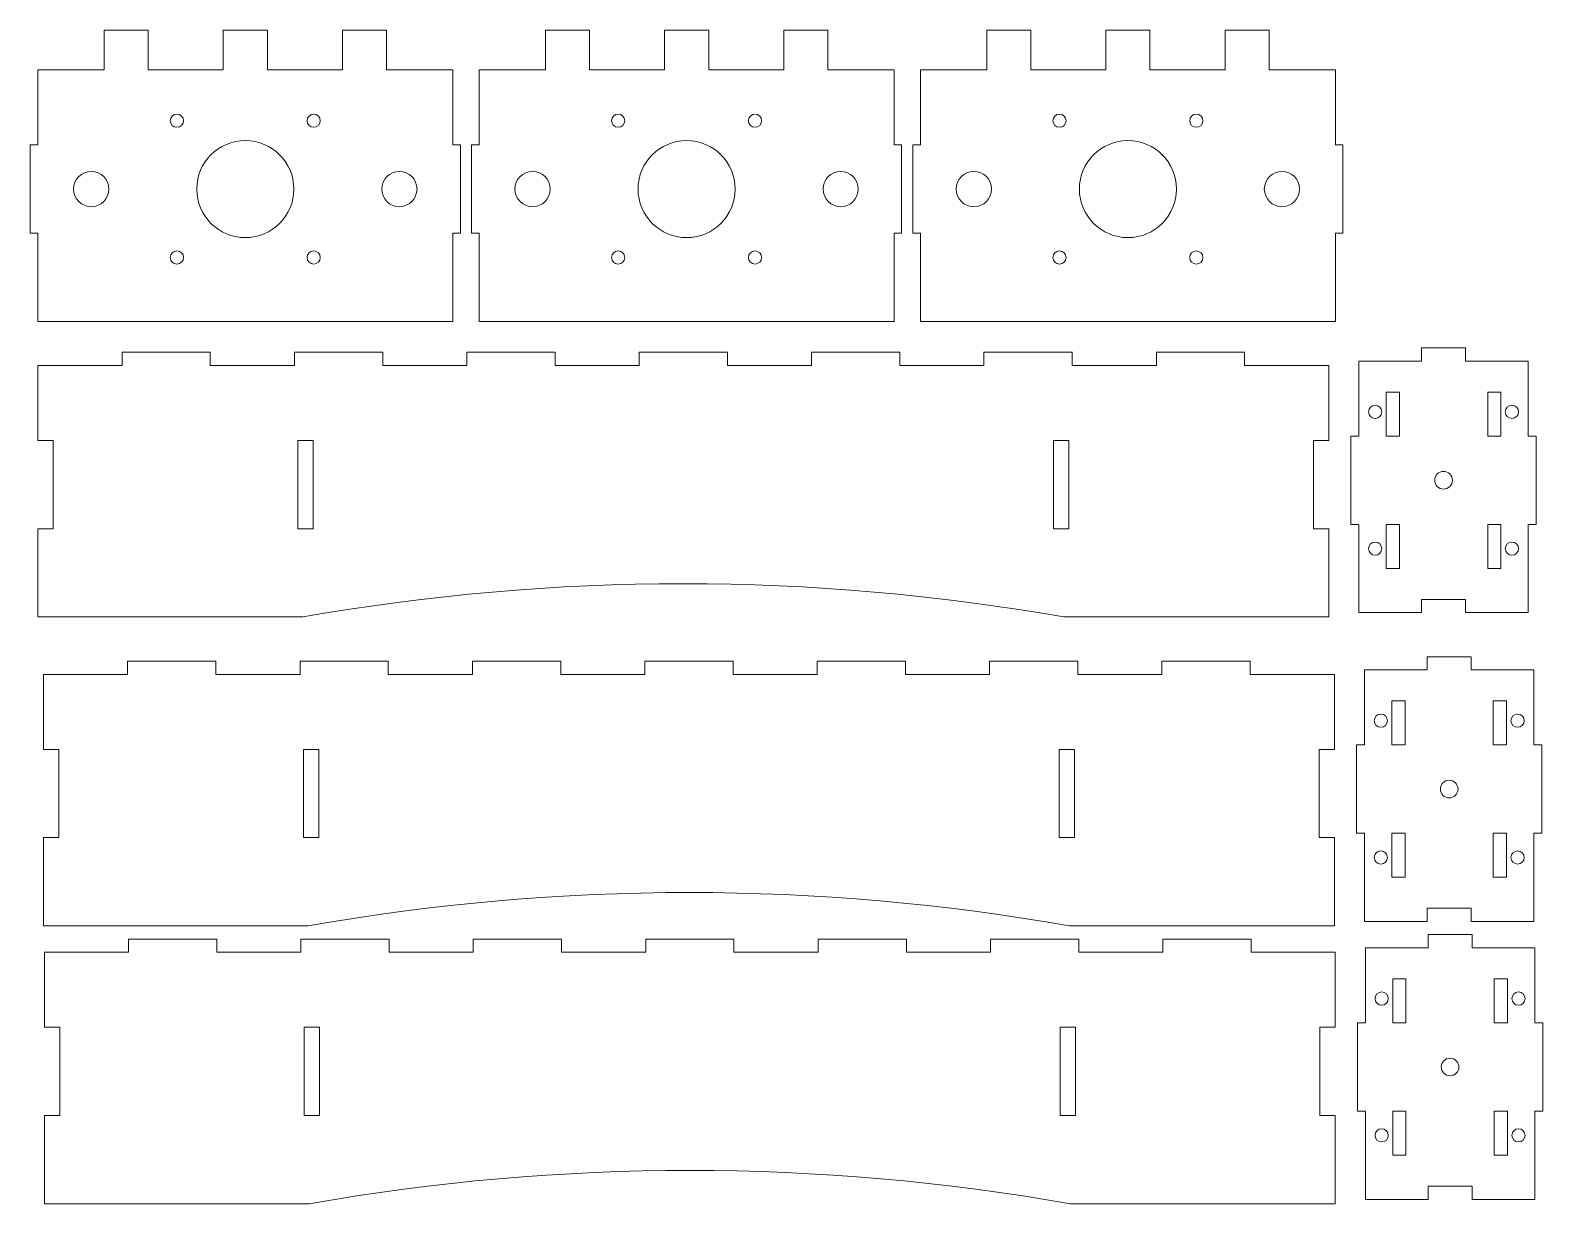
# Model space of a CAD drawing. Header units: millimetres. Extents: x 8 to 351, y 10 to 276.
import ezdxf

# ---------------------------------------------------------------- set-up
doc = ezdxf.new("R2010")
doc.units = ezdxf.units.MM
doc.layers.get('0').update_dxf_attribs({"lineweight": 0, "true_color": 0xffffff})

msp = doc.modelspace()

# ---------------------------------------------------------------- linework, layer by layer
for p, q in [((25, 267), (25, 276)), ((25, 276), (35, 276)), ((35, 276), (35, 267)), ((52, 267), (52, 276)), ((52, 276), (62, 276)), ((62, 276), (62, 267)), ((79, 276), (89, 276)), ((79, 267), (79, 276)), ((89, 276), (89, 267)), ((125, 267), (125, 276)), ((125, 276), (135, 276)), ((135, 276), (135, 267)), ((152, 267), (152, 276)), ((152, 276), (162, 276)), ((162, 276), (162, 267)), ((179, 276), (189, 276)), ((179, 267), (179, 276)), ((189, 276), (189, 267)), ((225, 267), (225, 276)), ((225, 276), (235, 276)), ((235, 276), (235, 267)), ((252, 267), (252, 276)), ((252, 276), (262, 276)), ((262, 276), (262, 267)), ((279, 276), (289, 276)), ((279, 267), (279, 276)), ((289, 276), (289, 267)), ((25, 267), (10, 267)), ((10, 267), (10, 250)), ((52, 267), (35, 267)), ((79, 267), (62, 267)), ((89, 267), (104, 267)), ((104, 267), (104, 250)), ((125, 267), (110, 267)), ((110, 267), (110, 250)), ((152, 267), (135, 267)), ((179, 267), (162, 267)), ((189, 267), (204, 267)), ((204, 267), (204, 250)), ((225, 267), (210, 267)), ((210, 267), (210, 250)), ((252, 267), (235, 267)), ((279, 267), (262, 267)), ((289, 267), (304, 267)), ((304, 267), (304, 250)), ((8.27, 230), (8.27, 250)), ((8.27, 250), (10, 250)), ((105.73, 250), (104, 250)), ((105.73, 230), (105.73, 250)), ((108.27, 230), (108.27, 250)), ((108.27, 250), (110, 250)), ((205.73, 250), (204, 250)), ((205.73, 230), (205.73, 250)), ((208.27, 230), (208.27, 250)), ((208.27, 250), (210, 250)), ((305.73, 250), (304, 250)), ((305.73, 230), (305.73, 250)), ((10, 230), (8.27, 230)), ((10, 230), (10, 210)), ((104, 230), (105.73, 230)), ((104, 230), (104, 210)), ((110, 230), (108.27, 230)), ((110, 230), (110, 210)), ((204, 230), (205.73, 230)), ((204, 230), (204, 210)), ((210, 230), (208.27, 230)), ((210, 230), (210, 210)), ((304, 230), (305.73, 230)), ((304, 230), (304, 210)), ((104, 210), (10, 210)), ((204, 210), (110, 210)), ((304, 210), (210, 210)), ((29.06, 200), (29.06, 203)), ((29.06, 203), (49.06, 203)), ((49.06, 203), (49.06, 200)), ((68.13, 200), (68.13, 203)), ((68.13, 203), (88.13, 203)), ((88.13, 203), (88.13, 200)), ((107.19, 200), (107.19, 203)), ((107.19, 203), (127.19, 203)), ((127.19, 203), (127.19, 200)), ((146.25, 200), (146.25, 203)), ((146.25, 203), (166.25, 203)), ((166.25, 203), (166.25, 200)), ((185.31, 200), (185.31, 203)), ((185.31, 203), (205.31, 203)), ((205.31, 203), (205.31, 200)), ((224.38, 200), (224.38, 203)), ((224.38, 203), (244.38, 203)), ((244.38, 203), (244.38, 200)), ((263.44, 200), (263.44, 203)), ((263.44, 203), (283.44, 203)), ((283.44, 203), (283.44, 200)), ((323.52, 204), (323.52, 201)), ((323.52, 204), (328.52, 204)), ((333.52, 204), (328.52, 204)), ((333.52, 204), (333.52, 201)), ((10, 200), (10, 183)), ((10, 200), (29.06, 200)), ((49.06, 200), (68.13, 200)), ((88.13, 200), (107.19, 200)), ((127.19, 200), (146.25, 200)), ((166.25, 200), (185.31, 200)), ((205.31, 200), (224.38, 200)), ((244.38, 200), (263.44, 200)), ((283.44, 200), (302.5, 200)), ((302.5, 183), (302.5, 200)), ((323.52, 201), (309.32, 201)), ((309.32, 184), (309.32, 201)), ((333.52, 201), (347.72, 201)), ((347.72, 184), (347.72, 201)), ((318.52, 194), (315.52, 194)), ((315.52, 194), (315.52, 184)), ((318.52, 184), (318.52, 194)), ((338.52, 184), (338.52, 194)), ((338.52, 194), (341.52, 194)), ((341.52, 194), (341.52, 184)), ((13.46, 183), (10, 183)), ((13.46, 163), (13.46, 183)), ((68.89, 183), (68.89, 163)), ((72.35, 183), (68.89, 183)), ((72.35, 163), (72.35, 183)), ((240.15, 163), (240.15, 183)), ((240.15, 183), (243.61, 183)), ((243.61, 183), (243.61, 163)), ((299.04, 183), (302.5, 183)), ((299.04, 163), (299.04, 183)), ((307.52, 164), (307.52, 184)), ((309.32, 184), (307.52, 184)), ((315.52, 184), (318.52, 184)), ((341.52, 184), (338.52, 184)), ((347.72, 184), (349.52, 184)), ((349.52, 164), (349.52, 184)), ((10, 163), (13.46, 163)), ((10, 163), (10, 143)), ((68.89, 163), (72.35, 163)), ((243.61, 163), (240.15, 163)), ((302.5, 163), (299.04, 163)), ((302.5, 143), (302.5, 163)), ((309.32, 164), (307.52, 164)), ((309.32, 144), (309.32, 164)), ((315.52, 154), (315.52, 164)), ((315.52, 164), (318.52, 164)), ((318.52, 164), (318.52, 154)), ((338.52, 164), (338.52, 154)), ((341.52, 164), (338.52, 164)), ((341.52, 154), (341.52, 164)), ((347.72, 164), (349.52, 164)), ((347.72, 144), (347.72, 164)), ((318.52, 154), (315.52, 154)), ((338.52, 154), (341.52, 154)), ((323.52, 144), (309.32, 144)), ((323.52, 144), (323.52, 147)), ((323.52, 147), (328.52, 147)), ((333.52, 147), (328.52, 147)), ((333.52, 144), (333.52, 147)), ((333.52, 144), (347.72, 144)), ((10, 143), (70, 143)), ((302.5, 143), (242.5, 143)), ((324.8, 134), (324.8, 131)), ((324.8, 134), (329.8, 134)), ((334.8, 134), (329.8, 134)), ((334.8, 134), (334.8, 131)), ((30.34, 130), (30.34, 133)), ((30.34, 133), (50.34, 133)), ((50.34, 133), (50.34, 130)), ((69.4, 130), (69.4, 133)), ((69.4, 133), (89.4, 133)), ((89.4, 133), (89.4, 130)), ((108.47, 130), (108.47, 133)), ((108.47, 133), (128.47, 133)), ((128.47, 133), (128.47, 130)), ((147.53, 130), (147.53, 133)), ((147.53, 133), (167.53, 133)), ((167.53, 133), (167.53, 130)), ((186.59, 130), (186.59, 133)), ((186.59, 133), (206.59, 133)), ((206.59, 133), (206.59, 130)), ((225.65, 130), (225.65, 133)), ((225.65, 133), (245.65, 133)), ((245.65, 133), (245.65, 130)), ((264.72, 130), (264.72, 133)), ((264.72, 133), (284.72, 133)), ((284.72, 133), (284.72, 130)), ((324.8, 131), (310.6, 131)), ((310.6, 114), (310.6, 131)), ((334.8, 131), (349, 131)), ((349, 114), (349, 131)), ((11.28, 130), (11.28, 113)), ((11.28, 130), (30.34, 130)), ((50.34, 130), (69.4, 130)), ((89.4, 130), (108.47, 130)), ((128.47, 130), (147.53, 130)), ((167.53, 130), (186.59, 130)), ((206.59, 130), (225.65, 130)), ((245.65, 130), (264.72, 130)), ((284.72, 130), (303.78, 130)), ((303.78, 113), (303.78, 130)), ((319.8, 124), (316.8, 124)), ((316.8, 124), (316.8, 114)), ((319.8, 114), (319.8, 124)), ((339.8, 114), (339.8, 124)), ((339.8, 124), (342.8, 124)), ((342.8, 124), (342.8, 114)), ((308.8, 94), (308.8, 114)), ((310.6, 114), (308.8, 114)), ((316.8, 114), (319.8, 114)), ((342.8, 114), (339.8, 114)), ((349, 114), (350.8, 114)), ((350.8, 94), (350.8, 114)), ((14.74, 113), (11.28, 113)), ((14.74, 93), (14.74, 113)), ((70.17, 113), (70.17, 93)), ((73.63, 113), (70.17, 113)), ((73.63, 93), (73.63, 113)), ((241.43, 93), (241.43, 113)), ((241.43, 113), (244.89, 113)), ((244.89, 113), (244.89, 93)), ((300.32, 113), (303.78, 113)), ((300.32, 93), (300.32, 113)), ((11.28, 93), (14.74, 93)), ((11.28, 93), (11.28, 73)), ((70.17, 93), (73.63, 93)), ((244.89, 93), (241.43, 93)), ((303.78, 93), (300.32, 93)), ((303.78, 73), (303.78, 93)), ((310.6, 94), (308.8, 94)), ((310.6, 74), (310.6, 94)), ((316.8, 84), (316.8, 94)), ((316.8, 94), (319.8, 94)), ((319.8, 94), (319.8, 84)), ((339.8, 94), (339.8, 84)), ((342.8, 94), (339.8, 94)), ((342.8, 84), (342.8, 94)), ((349, 94), (350.8, 94)), ((349, 74), (349, 94)), ((319.8, 84), (316.8, 84)), ((339.8, 84), (342.8, 84)), ((324.8, 74), (324.8, 77)), ((324.8, 77), (329.8, 77)), ((334.8, 77), (329.8, 77)), ((334.8, 74), (334.8, 77)), ((11.28, 73), (71.28, 73)), ((303.78, 73), (243.78, 73)), ((324.8, 74), (310.6, 74)), ((334.8, 74), (349, 74)), ((30.54, 67), (30.54, 70)), ((30.54, 70), (50.54, 70)), ((50.54, 70), (50.54, 67)), ((69.6, 67), (69.6, 70)), ((69.6, 70), (89.6, 70)), ((89.6, 70), (89.6, 67)), ((108.67, 67), (108.67, 70)), ((108.67, 70), (128.67, 70)), ((128.67, 70), (128.67, 67)), ((147.73, 67), (147.73, 70)), ((147.73, 70), (167.73, 70)), ((167.73, 70), (167.73, 67)), ((186.79, 67), (186.79, 70)), ((186.79, 70), (206.79, 70)), ((206.79, 70), (206.79, 67)), ((225.85, 67), (225.85, 70)), ((225.85, 70), (245.85, 70)), ((245.85, 70), (245.85, 67)), ((264.92, 67), (264.92, 70)), ((264.92, 70), (284.92, 70)), ((284.92, 70), (284.92, 67)), ((325, 71), (325, 68)), ((325, 71), (330, 71)), ((335, 71), (330, 71)), ((335, 71), (335, 68)), ((11.48, 67), (11.48, 50)), ((11.48, 67), (30.54, 67)), ((50.54, 67), (69.6, 67)), ((89.6, 67), (108.67, 67)), ((128.67, 67), (147.73, 67)), ((167.73, 67), (186.79, 67)), ((206.79, 67), (225.85, 67)), ((245.85, 67), (264.92, 67)), ((284.92, 67), (303.98, 67)), ((303.98, 50), (303.98, 67)), ((325, 68), (310.8, 68)), ((310.8, 51), (310.8, 68)), ((335, 68), (349.2, 68)), ((349.2, 51), (349.2, 68)), ((320, 61), (317, 61)), ((317, 61), (317, 51)), ((320, 51), (320, 61)), ((340, 51), (340, 61)), ((340, 61), (343, 61)), ((343, 61), (343, 51)), ((14.94, 50), (11.48, 50)), ((14.94, 30), (14.94, 50)), ((70.37, 50), (70.37, 30)), ((73.83, 50), (70.37, 50)), ((73.83, 30), (73.83, 50)), ((241.63, 30), (241.63, 50)), ((241.63, 50), (245.09, 50)), ((245.09, 50), (245.09, 30)), ((300.52, 50), (303.98, 50)), ((300.52, 30), (300.52, 50)), ((309, 31), (309, 51)), ((310.8, 51), (309, 51)), ((317, 51), (320, 51)), ((343, 51), (340, 51)), ((349.2, 51), (351, 51)), ((351, 31), (351, 51)), ((310.8, 31), (309, 31)), ((310.8, 11), (310.8, 31)), ((317, 21), (317, 31)), ((317, 31), (320, 31)), ((320, 31), (320, 21)), ((340, 31), (340, 21)), ((343, 31), (340, 31)), ((343, 21), (343, 31)), ((349.2, 31), (351, 31)), ((349.2, 11), (349.2, 31)), ((11.48, 30), (14.94, 30)), ((11.48, 30), (11.48, 10)), ((70.37, 30), (73.83, 30)), ((245.09, 30), (241.63, 30)), ((303.98, 30), (300.52, 30)), ((303.98, 10), (303.98, 30)), ((320, 21), (317, 21)), ((340, 21), (343, 21)), ((325, 11), (325, 14)), ((325, 14), (330, 14)), ((335, 14), (330, 14)), ((335, 11), (335, 14)), ((325, 11), (310.8, 11)), ((335, 11), (349.2, 11)), ((11.48, 10), (71.48, 10)), ((303.98, 10), (243.98, 10))]:
    msp.add_line(p, q)
for centre, radius in [((41.5, 255.5), 1.5), ((72.5, 255.5), 1.5), ((141.5, 255.5), 1.5), ((172.5, 255.5), 1.5), ((241.5, 255.5), 1.5), ((272.5, 255.5), 1.5), ((57, 240), 11), ((157, 240), 11), ((257, 240), 11), ((22.09, 240), 4), ((91.91, 240), 4), ((122.09, 240), 4), ((191.91, 240), 4), ((222.09, 240), 4), ((291.91, 240), 4), ((41.5, 224.5), 1.5), ((72.5, 224.5), 1.5), ((141.5, 224.5), 1.5), ((172.5, 224.5), 1.5), ((241.5, 224.5), 1.5), ((272.5, 224.5), 1.5), ((313.02, 189.5), 1.5), ((344.02, 189.5), 1.5), ((328.52, 174), 2), ((313.02, 158.5), 1.5), ((344.02, 158.5), 1.5), ((314.3, 119.5), 1.5), ((345.3, 119.5), 1.5), ((329.8, 104), 2), ((314.3, 88.5), 1.5), ((345.3, 88.5), 1.5), ((314.5, 56.5), 1.5), ((345.5, 56.5), 1.5), ((330, 41), 2), ((314.5, 25.5), 1.5), ((345.5, 25.5), 1.5)]:
    msp.add_circle(centre, radius)
for centre in [(156.25, -346.15), (157.53, -416.15), (157.73, -479.15)]:
    msp.add_arc(centre, 496.7, 80, 100)

doc.saveas('drawing.dxf')
